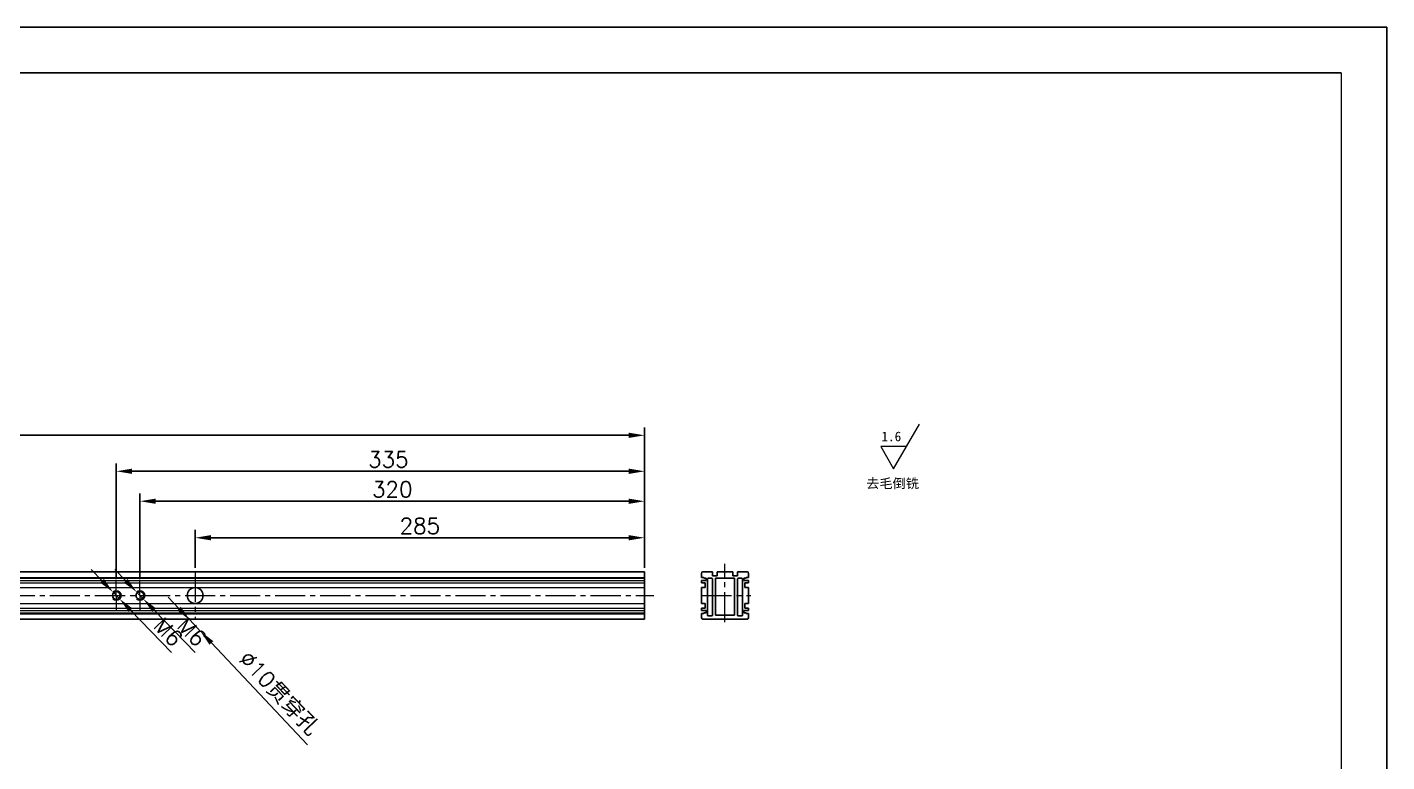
# Model space of a CAD drawing. Header units: millimetres. Extents: x -30327 to 34858, y 4015 to 75103.
# Drawn here: x 7800 to 8662, y 60815 to 61281 of the extents above; entities that cross this region are included whole.
import ezdxf

# ---------------------------------------------------------------- set-up
doc = ezdxf.new("R2010")
doc.units = ezdxf.units.MM
doc.linetypes.add('CENTER2', pattern=[28.575, 19.05, -3.175, 3.175, -3.175])
doc.layers.add('A-TITLEBLOCK', color=7, linetype='Continuous', lineweight=18)
doc.layers.add('dim', color=2, linetype='Continuous', lineweight=9)
for name, color, linetype in [('print', 30, 'Continuous'), ('red', 1, 'CENTER2'), ('yellow', 2, 'Continuous')]:
    doc.layers.add(name, color=color, linetype=linetype)
doc.styles.add('GB', font='GBENOR.SHX', dxfattribs={"bigfont": 'gbcbig.shx'})
doc.styles.add('HZ', font='')
doc.styles.get("Standard").update_dxf_attribs({"font": 'txt', "bigfont": 'gbcbig.shx'})
doc.styles.get('HZ').set_extended_font_data('SimSun')
doc.dimstyles.new('1-4', dxfattribs={"dimscale": 4, "dimtxt": 2.5, "dimasz": 2.5, "dimexe": 1.25, "dimexo": 0.625, "dimtad": 1, "dimdsep": 46, "dimtxsty": 'Standard', "dimcen": 2.5, "dimadec": 0, "dimazin": 0, "dimtfac": 1, "dimtmove": 0, "dimatfit": 3, "dimfxl": 0, "dimarcsym": 0})

# ---------------------------------------------------------------- blocks, each defined once
blk = doc.blocks.new('*D616')
at = {"layer": 'Defpoints', "color": 0, "transparency": 16777216}
for p in [(7869.49, 60922.87), (7873.67, 60918.57)]:
    blk.add_point(p, dxfattribs=at)
at = {"layer": 'yellow', "color": 0, "lineweight": -2, "transparency": 16777216}
for p, q in [((7862.53, 60930.05), (7855.56, 60937.23)), ((7869.49, 60922.87), (7873.67, 60918.57)), ((7906.62, 60884.61), (7880.63, 60911.39))]:
    blk.add_line(p, q, dxfattribs=at)
at = {"layer": 'yellow', "color": 0, "transparency": 16777216}
for points in [[(7863.72, 60931.21), (7861.33, 60928.89), (7869.49, 60922.87)], [(7881.83, 60912.55), (7879.44, 60910.23), (7873.67, 60918.57)]]:
    blk.add_solid(points, dxfattribs=at)
at = {"layer": 'yellow', "color": 0, "lineweight": 9, "transparency": 16777216, "insert": (7904.46, 60897.6), "char_height": 10, "attachment_point": 5, "rotation": 314.13626}
blk.add_mtext('M6', dxfattribs=at)
blk = doc.blocks.new('*D621')
at = {"layer": 'Defpoints', "color": 0, "transparency": 16777216}
for p in [(7906.58, 60957.35), (7906.58, 60935.72), (8191.58, 60936.34)]:
    blk.add_point(p, dxfattribs=at)
at = {"layer": 'yellow', "color": 0, "lineweight": -2, "transparency": 16777216}
for p, q in [((7906.58, 60938.22), (7906.58, 60962.35)), ((8191.58, 60938.84), (8191.58, 60962.35)), ((8181.58, 60957.35), (7916.58, 60957.35))]:
    blk.add_line(p, q, dxfattribs=at)
at = {"layer": 'yellow', "color": 0, "transparency": 16777216}
for points in [[(7916.58, 60959.02), (7916.58, 60955.68), (7906.58, 60957.35)], [(8181.58, 60959.02), (8181.58, 60955.68), (8191.58, 60957.35)]]:
    blk.add_solid(points, dxfattribs=at)
at = {"layer": 'yellow', "color": 0, "lineweight": 9, "transparency": 16777216, "insert": (8049.08, 60964.85), "char_height": 10, "attachment_point": 5}
blk.add_mtext('285', dxfattribs=at)
blk = doc.blocks.new('*D622')
at = {"layer": 'Defpoints', "color": 0, "transparency": 16777216}
for p in [(7871.58, 60980.52), (8191.58, 60936.34), (7871.58, 60928.72)]:
    blk.add_point(p, dxfattribs=at)
at = {"layer": 'yellow', "color": 0, "lineweight": -2, "transparency": 16777216}
for p, q in [((7871.58, 60931.22), (7871.58, 60985.52)), ((8191.58, 60938.84), (8191.58, 60985.52)), ((8181.58, 60980.52), (7881.58, 60980.52))]:
    blk.add_line(p, q, dxfattribs=at)
at = {"layer": 'yellow', "color": 0, "transparency": 16777216}
for points in [[(7881.58, 60982.19), (7881.58, 60978.86), (7871.58, 60980.52)], [(8181.58, 60982.19), (8181.58, 60978.86), (8191.58, 60980.52)]]:
    blk.add_solid(points, dxfattribs=at)
at = {"layer": 'yellow', "color": 0, "lineweight": 9, "transparency": 16777216, "insert": (8031.58, 60988.02), "char_height": 10, "attachment_point": 5}
blk.add_mtext('320', dxfattribs=at)
blk = doc.blocks.new('*D623')
at = {"layer": 'Defpoints', "color": 0, "transparency": 16777216}
for p in [(7307.58, 61022.36), (7307.58, 60935.72), (8191.58, 60935.72)]:
    blk.add_point(p, dxfattribs=at)
at = {"layer": 'yellow', "color": 0, "lineweight": -2, "transparency": 16777216}
for p, q in [((7307.58, 60938.22), (7307.58, 61027.36)), ((8191.58, 60938.22), (8191.58, 61027.36)), ((8181.58, 61022.36), (7317.58, 61022.36))]:
    blk.add_line(p, q, dxfattribs=at)
at = {"layer": 'yellow', "color": 0, "transparency": 16777216}
for points in [[(7317.58, 61024.03), (7317.58, 61020.69), (7307.58, 61022.36)], [(8181.58, 61024.03), (8181.58, 61020.69), (8191.58, 61022.36)]]:
    blk.add_solid(points, dxfattribs=at)
at = {"layer": 'yellow', "color": 0, "lineweight": 9, "transparency": 16777216, "insert": (7696.08, 61036.53), "char_height": 10, "attachment_point": 5}
blk.add_mtext('884\\S-0.3^ -0.5;', dxfattribs=at)
blk = doc.blocks.new('*D600')
at = {"layer": 'Defpoints', "color": 0, "transparency": 16777216}
for p in [(7903.15, 60905.18), (7910.01, 60897.9)]:
    blk.add_point(p, dxfattribs=at)
at = {"layer": 'dim', "color": 0, "lineweight": -2, "transparency": 16777216}
for p, q in [((7896.3, 60912.46), (7889.44, 60919.74)), ((7903.15, 60905.18), (7910.01, 60897.9)), ((7977.74, 60826), (7916.87, 60890.62))]:
    blk.add_line(p, q, dxfattribs=at)
at = {"layer": 'dim', "color": 0, "transparency": 16777216}
for points in [[(7897.51, 60913.6), (7895.08, 60911.32), (7903.15, 60905.18)], [(7918.08, 60891.77), (7915.65, 60889.48), (7910.01, 60897.9)]]:
    blk.add_solid(points, dxfattribs=at)
at = {"layer": 'dim', "color": 0, "transparency": 16777216, "insert": (7959.69, 60858.49), "char_height": 10, "attachment_point": 5, "rotation": 313.29139}
blk.add_mtext('∅10{\\fSimSun|b0|i0|c134|p2;贯穿孔}', dxfattribs=at)
blk = doc.blocks.new('*D604')
at = {"layer": 'Defpoints', "color": 0, "transparency": 16777216}
for p in [(7854.49, 60922.87), (7858.67, 60918.57)]:
    blk.add_point(p, dxfattribs=at)
at = {"layer": 'yellow', "color": 0, "lineweight": -2, "transparency": 16777216}
for p, q in [((7847.53, 60930.05), (7840.56, 60937.23)), ((7854.49, 60922.87), (7858.67, 60918.57)), ((7891.62, 60884.61), (7865.63, 60911.39))]:
    blk.add_line(p, q, dxfattribs=at)
at = {"layer": 'yellow', "color": 0, "transparency": 16777216}
for points in [[(7848.72, 60931.21), (7846.33, 60928.89), (7854.49, 60922.87)], [(7866.83, 60912.55), (7864.44, 60910.23), (7858.67, 60918.57)]]:
    blk.add_solid(points, dxfattribs=at)
at = {"layer": 'yellow', "color": 0, "lineweight": 9, "transparency": 16777216, "insert": (7889.46, 60897.6), "char_height": 10, "attachment_point": 5, "rotation": 314.13626}
blk.add_mtext('M6', dxfattribs=at)
blk = doc.blocks.new('*D605')
at = {"layer": 'Defpoints', "color": 0, "transparency": 16777216}
for p in [(7856.58, 60999.53), (8191.58, 60936.34), (7856.58, 60928.72)]:
    blk.add_point(p, dxfattribs=at)
at = {"layer": 'yellow', "color": 0, "lineweight": -2, "transparency": 16777216}
for p, q in [((7856.58, 60931.22), (7856.58, 61004.53)), ((8191.58, 60938.84), (8191.58, 61004.53)), ((8181.58, 60999.53), (7866.58, 60999.53))]:
    blk.add_line(p, q, dxfattribs=at)
at = {"layer": 'yellow', "color": 0, "transparency": 16777216}
for points in [[(7866.58, 61001.2), (7866.58, 60997.86), (7856.58, 60999.53)], [(8181.58, 61001.2), (8181.58, 60997.86), (8191.58, 60999.53)]]:
    blk.add_solid(points, dxfattribs=at)
at = {"layer": 'yellow', "color": 0, "lineweight": 9, "transparency": 16777216, "insert": (8029.08, 61007.03), "char_height": 10, "attachment_point": 5}
blk.add_mtext('335', dxfattribs=at)
blk = doc.blocks.new('DT-A2-TITLE')
for p, q in [((594, 420), (0, 420)), ((594, 0), (594, 420)), ((584, 410), (10, 410))]:
    blk.add_line(p, q)
at = {"layer": 'A-TITLEBLOCK', "color": 7}
for p, q in [((584, 410), (584, 10)), ((594, 0), (594, 297))]:
    blk.add_line(p, q, dxfattribs=at)
at = {"style": 'GB'}
for tag, p, height in [('#设计', (451.96, 38.52), 3.5), ('#品名', (523.32, 37.95), 3.5), ('#审核', (451.99, 28.1), 3.5), ('#图号', (526.67, 27.2), 3.5), ('#数量', (520.33, 14.51), 3.5), ('#版本', (552.92, 14.47), 3.5), ('#材料说明', (442.15, 13.59), 3)]:
    blk.add_attdef(tag, p, '', height=height, dxfattribs=at)

msp = doc.modelspace()

# ---------------------------------------------------------------- linework, layer by layer
for p, q in [((7307.5808, 60935.7199), (8191.5808, 60935.7199)), ((8191.5808, 60905.7199), (8191.5808, 60935.7199)), ((8227.5801, 60932.2256), (8229.0801, 60932.2256)), ((8234.5801, 60933.2256), (8237.5801, 60933.2256)), ((8237.5801, 60935.7256), (8242.5801, 60935.7256)), ((8247.5801, 60935.7256), (8242.5801, 60935.7256)), ((8250.5801, 60933.2256), (8247.5801, 60933.2256)), ((8257.5801, 60932.2256), (8256.0801, 60932.2256)), ((8227.5801, 60928.7256), (8227.5801, 60930.2256)), ((8227.5801, 60930.2256), (8230.5801, 60930.2256)), ((8227.5801, 60928.7256), (8230.0801, 60928.7256)), ((8227.5801, 60920.7256), (8227.5801, 60925.7256)), ((8227.5801, 60925.7256), (8230.0801, 60925.7256)), ((8230.0801, 60931.7256), (8230.5801, 60931.7256)), ((8230.0801, 60925.7256), (8230.0801, 60928.7256)), ((8230.5801, 60930.2256), (8230.5801, 60931.7256)), ((8231.5801, 60930.2256), (8231.5801, 60931.2256)), ((8236.5801, 60931.7256), (8237.5801, 60931.7256)), ((8237.5801, 60931.7256), (8242.5801, 60931.7256)), ((8247.5801, 60931.7256), (8242.5801, 60931.7256)), ((8248.5801, 60931.7256), (8247.5801, 60931.7256)), ((8253.5801, 60930.2256), (8253.5801, 60931.2256)), ((8255.0801, 60931.7256), (8254.5801, 60931.7256)), ((8254.5801, 60930.2256), (8254.5801, 60931.7256)), ((8257.5801, 60930.2256), (8254.5801, 60930.2256)), ((8257.5801, 60928.7256), (8255.0801, 60928.7256)), ((8255.0801, 60925.7256), (8255.0801, 60928.7256)), ((8257.5801, 60925.7256), (8255.0801, 60925.7256)), ((8257.5801, 60928.7256), (8257.5801, 60930.2256)), ((8257.5801, 60920.7256), (8257.5801, 60925.7256)), ((8227.5801, 60920.7256), (8227.5801, 60915.7256)), ((8227.5801, 60915.7256), (8230.0801, 60915.7256)), ((8230.0801, 60915.7256), (8230.0801, 60912.7256)), ((8255.0801, 60915.7256), (8255.0801, 60912.7256)), ((8257.5801, 60915.7256), (8255.0801, 60915.7256)), ((8257.5801, 60920.7256), (8257.5801, 60915.7256)), ((8227.5801, 60912.7256), (8227.5801, 60911.2256)), ((8227.5801, 60912.7256), (8230.0801, 60912.7256)), ((8227.5801, 60911.2256), (8230.5801, 60911.2256)), ((8227.5801, 60909.2256), (8229.0801, 60909.2256)), ((8230.0801, 60909.7256), (8230.5801, 60909.7256)), ((8230.5801, 60911.2256), (8230.5801, 60909.7256)), ((8231.5801, 60911.2256), (8231.5801, 60910.2256)), ((8242.5801, 60908.2256), (8236.5801, 60908.2256)), ((8242.5801, 60908.2256), (8248.5801, 60908.2256)), ((8253.5801, 60911.2256), (8253.5801, 60910.2256)), ((8257.5801, 60911.2256), (8254.5801, 60911.2256)), ((8254.5801, 60911.2256), (8254.5801, 60909.7256)), ((8255.0801, 60909.7256), (8254.5801, 60909.7256)), ((8257.5801, 60912.7256), (8255.0801, 60912.7256)), ((8257.5801, 60909.2256), (8256.0801, 60909.2256)), ((8257.5801, 60912.7256), (8257.5801, 60911.2256)), ((7307.5808, 60905.7199), (8191.5808, 60905.7199))]:
    msp.add_line(p, q)
at = {"lineweight": 9}
for p, q in [((7307.5808, 60932.2199), (8191.5808, 60932.2199)), ((7307.5808, 60931.7199), (8191.5808, 60931.7199)), ((7307.5808, 60930.2199), (8191.5808, 60930.2199)), ((7307.5808, 60928.7199), (8191.5808, 60928.7199)), ((7307.5808, 60925.7199), (8191.5808, 60925.7199)), ((7307.5808, 60915.7199), (8191.5808, 60915.7199)), ((7307.5808, 60912.7199), (8191.5808, 60912.7199)), ((7307.5808, 60911.2199), (8191.5808, 60911.2199)), ((7307.5808, 60909.7199), (8191.5808, 60909.7199)), ((7307.5808, 60909.0781), (8191.5808, 60909.0781))]:
    msp.add_line(p, q, dxfattribs=at)
for points in [[(8227.5801, 60932.2256), (8227.5801, 60934.7256, -0.41421356), (8228.5801, 60935.7256), (8234.5801, 60935.7256)], [(8229.0801, 60932.2256), (8229.0801, 60932.2256, 0.41421356), (8229.5801, 60931.7256), (8230.0801, 60931.7256)], [(8257.5801, 60932.2256), (8257.5801, 60934.7256, 0.41421356), (8256.5801, 60935.7256), (8250.5801, 60935.7256)], [(8256.0801, 60932.2256), (8256.0801, 60932.2256, -0.41421356), (8255.5801, 60931.7256), (8255.0801, 60931.7256)], [(8227.5801, 60909.2256), (8227.5801, 60906.7256, 0.41421356), (8228.5801, 60905.7256), (8242.5801, 60905.7256)], [(8229.0801, 60909.2256), (8229.0801, 60909.2256, -0.41421356), (8229.5801, 60909.7256), (8230.0801, 60909.7256)], [(8257.5801, 60909.2256), (8257.5801, 60906.7256, -0.41421356), (8256.5801, 60905.7256), (8242.5801, 60905.7256)], [(8256.0801, 60909.2256), (8256.0801, 60909.2256, 0.41421356), (8255.5801, 60909.7256), (8255.0801, 60909.7256)]]:
    msp.add_lwpolyline(points, format="xyb")
for points in [[(8234.5801, 60935.7256), (8234.5801, 60933.2256)], [(8237.5801, 60935.7256), (8237.5801, 60933.2256)], [(8247.5801, 60935.7256), (8247.5801, 60933.2256)], [(8250.5801, 60935.7256), (8250.5801, 60933.2256)], [(8236.5801, 60931.7256), (8236.5801, 60908.2256)], [(8248.5801, 60931.7256), (8248.5801, 60908.2256)]]:
    msp.add_lwpolyline(points)
for points in [[(8231.5801, 60908.2256), (8231.5801, 60931.2256, -0.41421356), (8232.0801, 60931.7256), (8234.0801, 60931.7256, -0.41421356), (8234.5801, 60931.2256), (8234.5801, 60908.2256, -0.41421356), (8234.0801, 60907.7256), (8232.0801, 60907.7256, -0.41421356)], [(8253.5801, 60908.2256), (8253.5801, 60931.2256, 0.41421356), (8253.0801, 60931.7256), (8251.0801, 60931.7256, 0.41421356), (8250.5801, 60931.2256), (8250.5801, 60908.2256, 0.41421356), (8251.0801, 60907.7256), (8253.0801, 60907.7256, 0.41421356)]]:
    msp.add_lwpolyline(points, format="xyb", close=True)
for centre, radius in [((7906.5808, 60920.7199), 5), ((7856.5808, 60920.7199), 2.5), ((7871.5808, 60920.7199), 2.5)]:
    msp.add_circle(centre, radius)
for centre in [(7856.5808, 60920.7199), (7871.5808, 60920.7199)]:
    msp.add_arc(centre, 3, 225, 135)
at = {"layer": 'print'}
msp.add_lwpolyline([(6937.8688, 60062.0396), (8662.2745, 60062.0396), (8662.2745, 61281.3164), (6937.8688, 61281.3164)], close=True, dxfattribs=at)
at = {"layer": 'red', "lineweight": 9}
for p, q in [((8242.5801, 60903.8283), (8242.5801, 60940.7766)), ((7906.5808, 60935.7199), (7906.5808, 60905.7199)), ((7856.5808, 60920.7199), (7856.5808, 60930.7199)), ((7871.5808, 60920.7199), (7871.5808, 60930.7199)), ((7300.1456, 60920.7199), (8197.5075, 60920.7199)), ((7856.5808, 60920.7199), (7856.5808, 60910.7199)), ((7871.5808, 60920.7199), (7871.5808, 60910.7199)), ((8227.5801, 60920.7256), (8258.9067, 60920.7256))]:
    msp.add_line(p, q, dxfattribs=at)
at = {"layer": 'yellow', "lineweight": 9}
for p, q in [((8349.4953, 61001.092), (8365.8273, 61029.38)), ((8341.3293, 61015.236), (8349.4953, 61001.092)), ((8357.6613, 61015.236), (8341.3293, 61015.236))]:
    msp.add_line(p, q, dxfattribs=at)

# ---------------------------------------------------------------- block references
at = {"xscale": 2.90304, "yscale": 2.90304, "zscale": 2.90304}
msp.add_blockref('DT-A2-TITLE', (6937.8688, 60062.0396), dxfattribs=at)

# ---------------------------------------------------------------- texts
at = {"layer": 'yellow', "lineweight": 9, "style": 'HZ'}
for s, p in [('1.6', (8341.8426, 61018.5974)), ('去毛倒铣', (8332.155, 60988.7826))]:
    msp.add_text(s, height=6.12452, dxfattribs=at).set_placement(p)

# ---------------------------------------------------------------- dimensions: what is measured, and where the dimension line sits
at = {"layer": 'dim'}
dim = msp.add_diameter_dim_2p(p1=(7903.1523, 60905.1807), p2=(7910.0094, 60897.902), text='<>{\\fSimSun|b0|i0|c134|p2;贯穿孔}', dimstyle='1-4', dxfattribs=at)
dim.commit()
dim.dimension.update_dxf_attribs({"geometry": '*D600', "text_midpoint": (7953.038, 60852.2274), "dimtype": 163})
at = {"layer": 'yellow', "lineweight": 9}
dim = msp.add_linear_dim(base=(7307.5808, 61022.3586), p1=(8191.5808, 60935.7199), p2=(7307.5808, 60935.7199), angle=180, dimstyle='1-4', override={"dimgap": 0.625, "dimtol": 1, "dimlim": 0, "dimtp": -0.3, "dimtm": 0.5}, dxfattribs=at)
dim.commit()
dim.dimension.update_dxf_attribs({"geometry": '*D623', "text_midpoint": (7696.0808, 61022.3586), "dimtype": 160})
dim = msp.add_linear_dim(base=(7856.5808, 60999.5305), p1=(8191.5808, 60936.3449), p2=(7856.5808, 60928.7199), angle=180, dimstyle='1-4', dxfattribs=at)
dim.commit()
dim.dimension.update_dxf_attribs({"geometry": '*D605', "text_midpoint": (8029.0808, 60999.5305), "dimtype": 160})
for base, p2, picture, middle in [((7871.5808, 60980.524), (7871.5808, 60928.7199), '*D622', (8031.5808, 60988.024)), ((7906.5808, 60957.3511), (7906.5808, 60935.7199), '*D621', (8049.0808, 60964.8511))]:
    dim = msp.add_linear_dim(base=base, p1=(8191.5808, 60936.3449), p2=p2, angle=180, dimstyle='1-4', dxfattribs=at)
    dim.commit()
    dim.dimension.update_dxf_attribs({"geometry": picture, "text_midpoint": middle})
for p1, p2, picture, middle in [((7854.4917, 60922.873), (7858.6699, 60918.5668), '*D604', (7884.0768, 60892.3822)), ((7869.4917, 60922.873), (7873.6699, 60918.5668), '*D616', (7899.0768, 60892.3822))]:
    dim = msp.add_diameter_dim_2p(p1=p1, p2=p2, text='M6', dimstyle='1-4', dxfattribs=at)
    dim.commit()
    dim.dimension.update_dxf_attribs({"geometry": picture, "text_midpoint": middle, "dimtype": 163})

doc.saveas('drawing.dxf')
